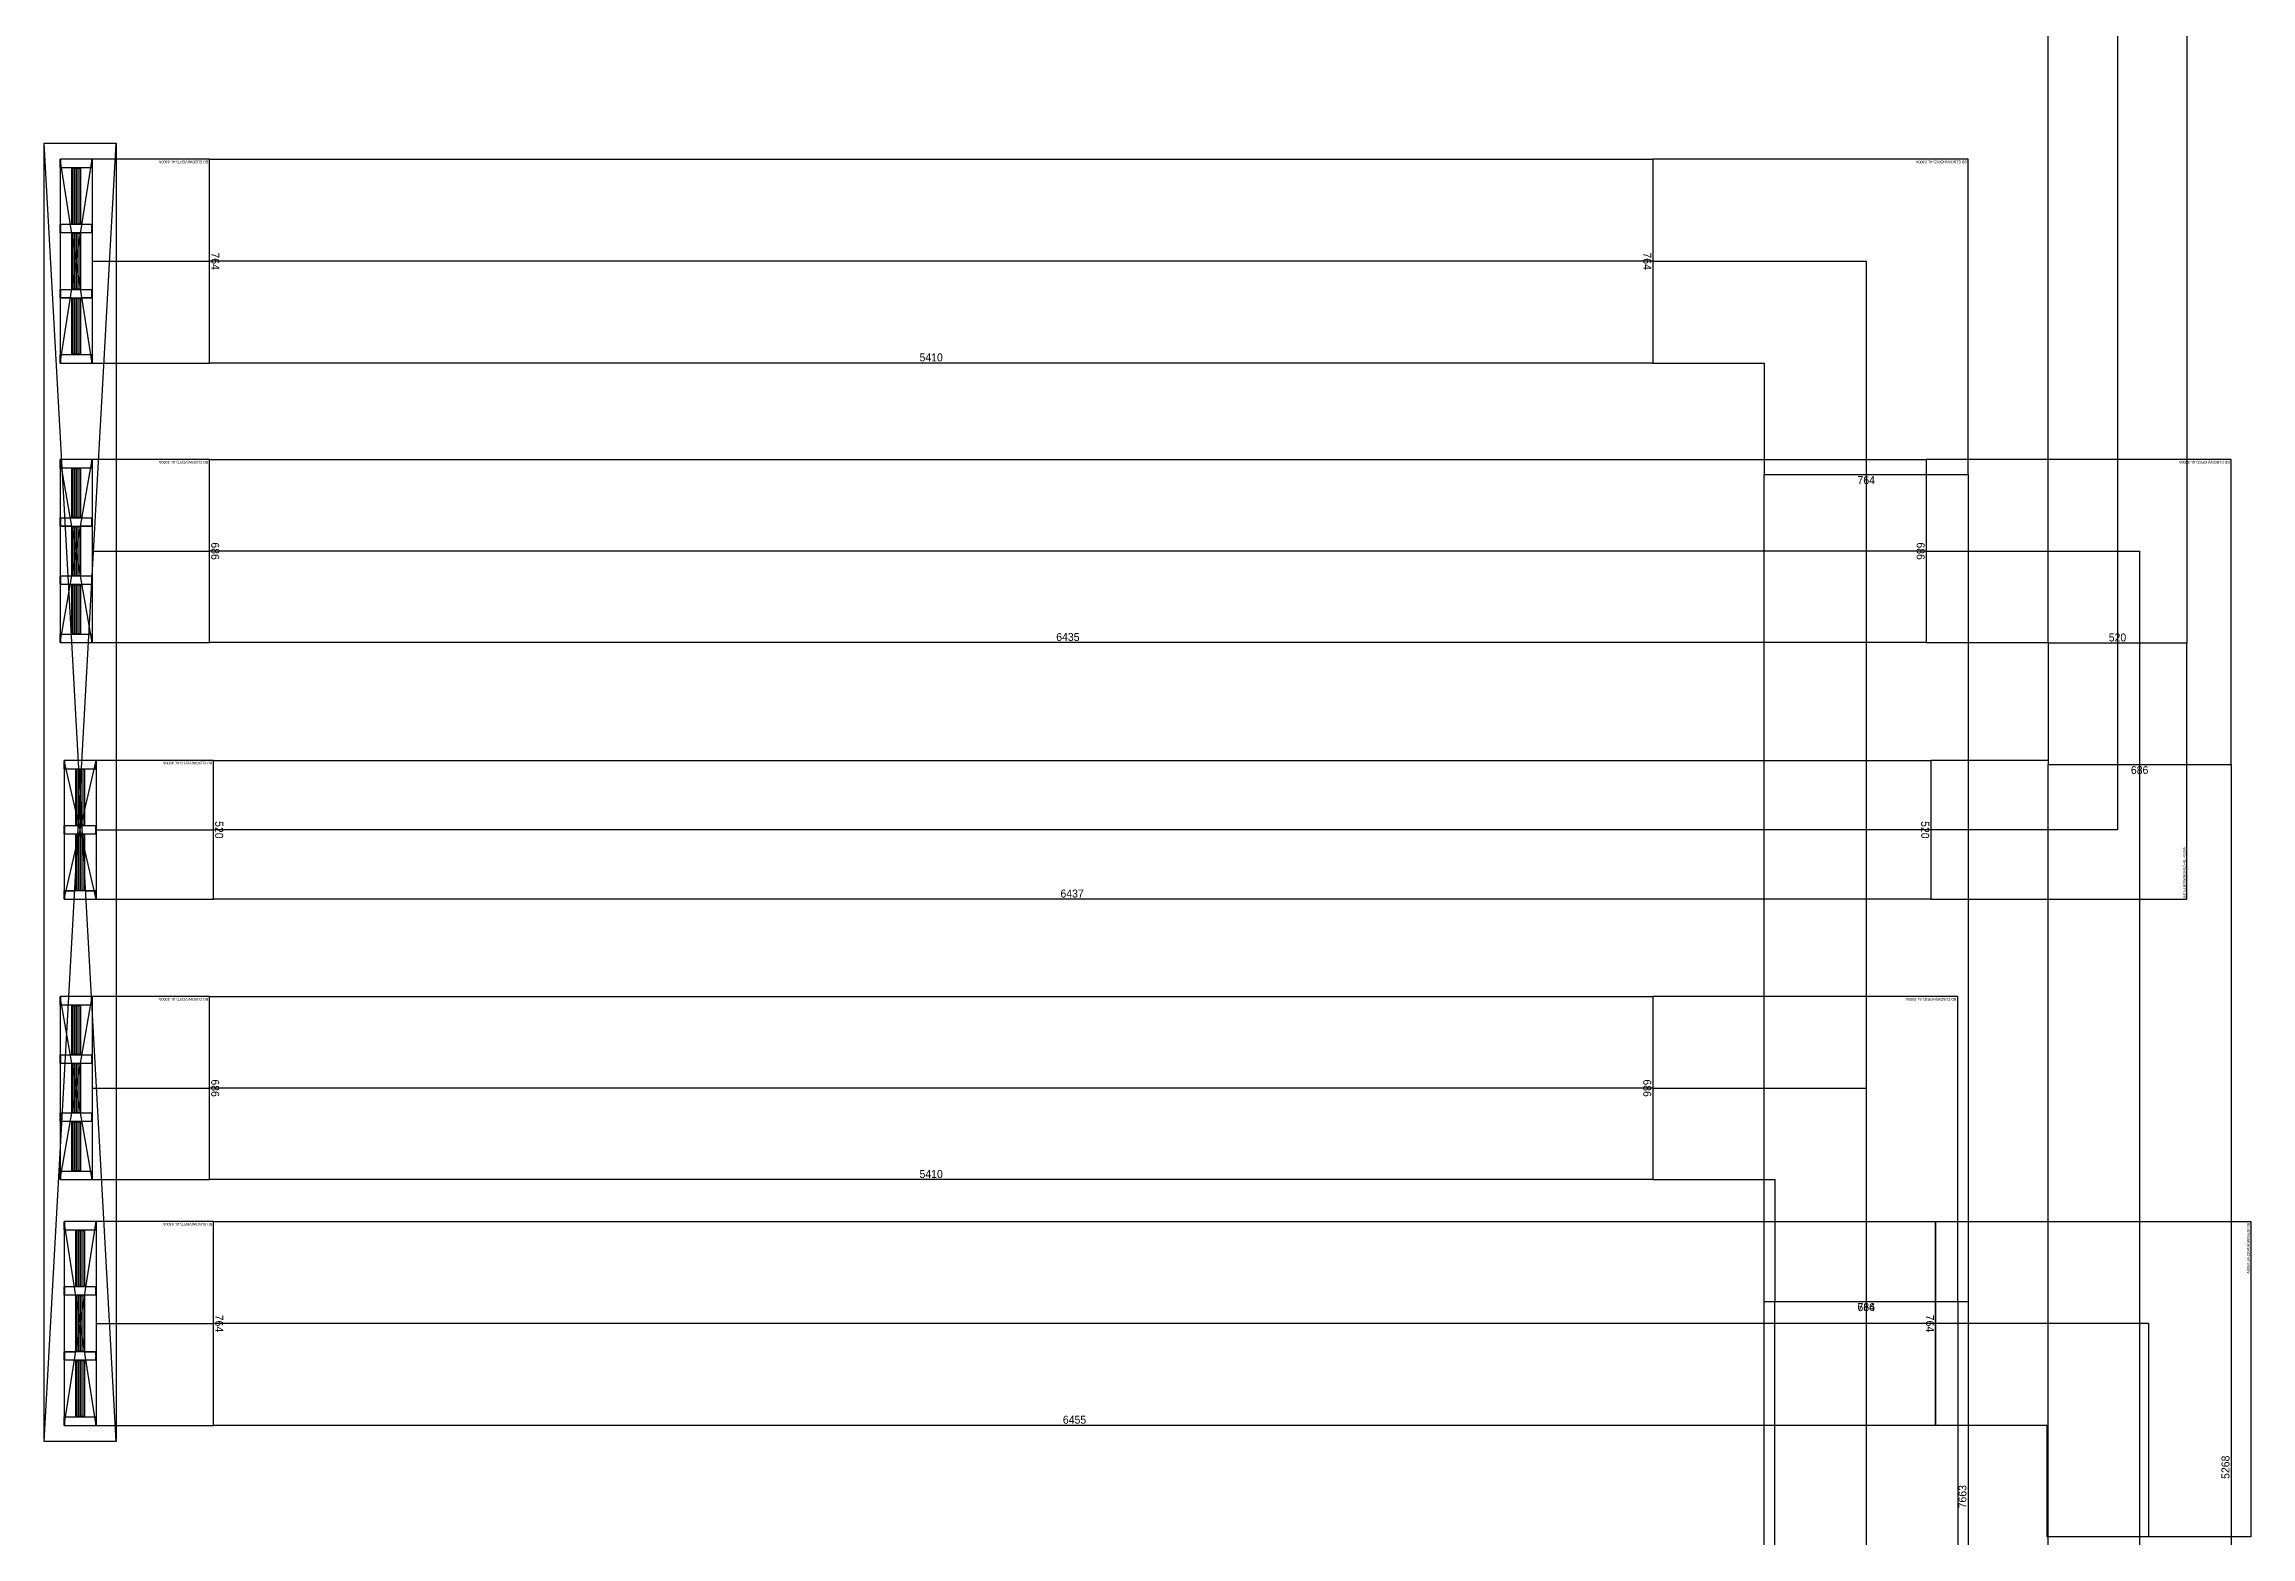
# Model space of a CAD drawing. Header units: millimetres. Extents: x 84228 to 374549, y -351975 to 847575.
# Drawn here: x 93104 to 101376, y -227032 to -221437 of the extents above; entities that cross this region are included whole.
import ezdxf
from ezdxf.enums import TextEntityAlignment as Align

# ---------------------------------------------------------------- set-up
doc = ezdxf.new("R2010")
doc.units = ezdxf.units.MM
doc.header["$LTSCALE"] = 150
doc.layers.get('Defpoints').update_dxf_attribs({"color": 150})
for name, color, linetype in [('-----00 SLAB OPEN-REV', 221, 'Continuous'), ('-----27 Bus Duct_LV_380-220V_IT BACK UP', 2, 'Continuous'), ('-----27 Bus Duct_LV_380-220V_LOAD BANK', 7, 'Continuous'), ('-----27 Bus Duct_LV_380-220V_UT', 41, 'Continuous'), ('-----27 Bus Duct_LV_380-220V_UT B', 71, 'Continuous')]:
    doc.layers.add(name, color=color, linetype=linetype)
doc.styles.add('ELEC', font='Dotum.ttf')
doc.styles.get("Standard").update_dxf_attribs({"font": 'Dotum.ttf'})
doc.dimstyles.new('전기통신참고용-치수', dxfattribs={"dimscale": 15, "dimtxt": 2, "dimasz": 0, "dimexe": 0, "dimexo": 0, "dimgap": 0.4, "dimtad": 4, "dimdec": 0, "dimzin": 0, "dimdsep": 46, "dimtxsty": 'Standard', "dimblk": 'NONE', "dimcen": 0, "dimse1": 1, "dimse2": 1, "dimsd1": 1, "dimsd2": 1, "dimclrd": 8, "dimclre": 8, "dimclrt": 8, "dimadec": 0, "dimazin": 0, "dimtfac": 1, "dimtdec": 0, "dimtix": 1, "dimtmove": 2, "dimatfit": 0, "dimldrblk": 'NONE', "dimfxl": 2, "dimtolj": 1, "dimtzin": 0, "dimarcsym": 0})

# ---------------------------------------------------------------- blocks, each defined once
blk = doc.blocks.new('*U74')
at = {"color": 0}
blk.add_lwpolyline([(-343, -343), (800, -343), (800, 343), (343, 343), (343, 800), (-343, 800)], close=True, dxfattribs=at)
at = {"color": 1}
blk.add_lwpolyline([(800, 0), (0, 0), (0, 800)], dxfattribs=at)
at = {"color": 0, "style": 'ELEC'}
blk.add_text('BD ELBOW(HORIZ)-AL 5000A', height=10, dxfattribs=at).set_placement((-338, -333), align=Align.MIDDLE_LEFT)
blk = doc.blocks.new('*D34')
at = {"layer": 'Defpoints', "color": 0, "transparency": 16777216}
for p in [(0, 4485), (764, 4485), (764, 4485)]:
    blk.add_point(p, dxfattribs=at)
at = {"color": 0, "transparency": 16777216, "insert": (382, 4464), "char_height": 30, "attachment_point": 5}
blk.add_mtext('\\A1;{\\C0;764}', dxfattribs=at)
blk = doc.blocks.new('_None')
blk = doc.blocks.new('*D35')
at = {"layer": 'Defpoints', "color": 0, "transparency": 16777216}
for p in [(764, 4485), (764, 4485), (764, -78)]:
    blk.add_point(p, dxfattribs=at)
at = {"color": 0, "transparency": 16777216, "insert": (743, 2203.5), "char_height": 30, "attachment_point": 5, "rotation": 90}
blk.add_mtext('\\A1;{\\C0;4563}', dxfattribs=at)
blk = doc.blocks.new('*D36')
at = {"layer": 'Defpoints', "color": 0, "transparency": 16777216}
for p in [(0, -78), (764, -78), (764, -78)]:
    blk.add_point(p, dxfattribs=at)
at = {"color": 0, "transparency": 16777216, "insert": (382, -57), "char_height": 30, "attachment_point": 5}
blk.add_mtext('\\A1;{\\C0;764}', dxfattribs=at)
blk = doc.blocks.new('*D340')
at = {"layer": 'Defpoints', "color": 0, "transparency": 16777216}
for p in [(0, 6250), (686, 6250), (686, 6250)]:
    blk.add_point(p, dxfattribs=at)
at = {"color": 0, "transparency": 16777216, "insert": (343, 6229), "char_height": 30, "attachment_point": 5}
blk.add_mtext('\\A1;{\\C0;686}', dxfattribs=at)
blk = doc.blocks.new('*D341')
at = {"layer": 'Defpoints', "color": 0, "transparency": 16777216}
for p in [(686, 6250), (686, 6250), (686, 840)]:
    blk.add_point(p, dxfattribs=at)
at = {"color": 0, "transparency": 16777216, "insert": (665, 3545), "char_height": 30, "attachment_point": 5, "rotation": 90}
blk.add_mtext('\\A1;{\\C0;5410}', dxfattribs=at)
blk = doc.blocks.new('*D342')
at = {"layer": 'Defpoints', "color": 0, "transparency": 16777216}
for p in [(0, 840), (686, 840), (686, 840)]:
    blk.add_point(p, dxfattribs=at)
at = {"color": 0, "transparency": 16777216, "insert": (343, 861), "char_height": 30, "attachment_point": 5}
blk.add_mtext('\\A1;{\\C0;686}', dxfattribs=at)
blk = doc.blocks.new('*U69')
at = {"color": 1}
for p, q in [((340, 343), (220, -343)), ((220, 343), (340, -343))]:
    blk.add_line(p, q, dxfattribs=at)
at = {"color": 0}
blk.add_lwpolyline([(-220, -343), (220, -343), (220, 343), (-220, 343)], close=True, dxfattribs=at)
blk.add_lwpolyline([(220, -343), (340, -343), (340, 343), (220, 343)], dxfattribs=at)
at = {"color": 1}
for points in [[(220, 123, -0.4142136), (222, 125), (262.8, 125, 0.4142136), (263.8, 126), (263.8, 310, 0.4142136), (262.8, 311), (222, 311, -0.4142136), (220, 313), (220, 343, -0.4142136), (221, 342), (221, 313, 0.4142136), (222, 312), (338, 312, 0.4142136), (339, 313), (339, 342, -0.4142136), (340, 343), (340, 313, -0.4142136), (338, 311), (297.2, 311, 0.4142136), (296.2, 310), (296.2, 126, 0.4142136), (297.2, 125), (338, 125, -0.4142136), (340, 123), (340, 111, -0.4142136), (339, 112), (339, 123, 0.4142136), (338, 124), (222, 124, 0.4142136), (221, 123), (221, 112, -0.4142136), (220, 111), (220, 111), (220, 111), (220, 111)], [(264.8, 126), (264.8, 310, -0.4142136), (265.8, 311), (294.2, 311, -0.4142136), (295.2, 310), (295.2, 126, -0.4142136), (294.2, 125), (265.8, 125, -0.4142136)], [(265.8, 127), (265.8, 309, -0.4142136), (266.8, 310), (271.15, 310, -0.4142136), (272.15, 309), (272.15, 127, -0.4142136), (271.15, 126), (266.8, 126, -0.4142136)], [(273.15, 127), (273.15, 309, -0.4142136), (274.15, 310), (278.5, 310, -0.4142136), (279.5, 309), (279.5, 127, -0.4142136), (278.5, 126), (274.15, 126, -0.4142136)], [(280.5, 127), (280.5, 309, -0.4142136), (281.5, 310), (285.85, 310, -0.4142136), (286.85, 309), (286.85, 127, -0.4142136), (285.85, 126), (281.5, 126, -0.4142136)], [(287.85, 127), (287.85, 309, -0.4142136), (288.85, 310), (293.2, 310, -0.4142136), (294.2, 309), (294.2, 127, -0.4142136), (293.2, 126), (288.85, 126, -0.4142136)], [(220, -95, -0.4142136), (222, -93), (262.8, -93, 0.4142136), (263.8, -92), (263.8, 92, 0.4142136), (262.8, 93), (222, 93, -0.4142136), (220, 95), (220, 109, -0.4142136), (221, 108), (221, 95, 0.4142136), (222, 94), (338, 94, 0.4142136), (339, 95), (339, 108, -0.4142136), (340, 109), (340, 95, -0.4142136), (338, 93), (297.2, 93, 0.4142136), (296.2, 92), (296.2, -92, 0.4142136), (297.2, -93), (338, -93, -0.4142136), (340, -95), (340, -108, -0.4142136), (339, -107), (339, -95, 0.4142136), (338, -94), (222, -94, 0.4142136), (221, -95), (221, -107, -0.4142136), (220, -108), (220, -108), (220, -108), (220, -108)], [(264.8, -92), (264.8, 92, -0.4142136), (265.8, 93), (294.2, 93, -0.4142136), (295.2, 92), (295.2, -92, -0.4142136), (294.2, -93), (265.8, -93, -0.4142136)], [(265.8, -91), (265.8, 91, -0.4142136), (266.8, 92), (271.15, 92, -0.4142136), (272.15, 91), (272.15, -91, -0.4142136), (271.15, -92), (266.8, -92, -0.4142136)], [(273.15, -91), (273.15, 91, -0.4142136), (274.15, 92), (278.5, 92, -0.4142136), (279.5, 91), (279.5, -91, -0.4142136), (278.5, -92), (274.15, -92, -0.4142136)], [(280.5, -91), (280.5, 91, -0.4142136), (281.5, 92), (285.85, 92, -0.4142136), (286.85, 91), (286.85, -91, -0.4142136), (285.85, -92), (281.5, -92, -0.4142136)], [(287.85, -91), (287.85, 91, -0.4142136), (288.85, 92), (293.2, 92, -0.4142136), (294.2, 91), (294.2, -91, -0.4142136), (293.2, -92), (288.85, -92, -0.4142136)], [(220, -313, -0.4142136), (222, -311), (262.8, -311, 0.4142136), (263.8, -310), (263.8, -126, 0.4142136), (262.8, -125), (222, -125, -0.4142136), (220, -123), (220, -110, -0.4142136), (221, -111), (221, -123, 0.4142136), (222, -124), (338, -124, 0.4142136), (339, -123), (339, -111, -0.4142136), (340, -110), (340, -123, -0.4142136), (338, -125), (297.2, -125, 0.4142136), (296.2, -126), (296.2, -310, 0.4142136), (297.2, -311), (338, -311, -0.4142136), (340, -313), (340, -343, -0.4142136), (339, -342), (339, -313, 0.4142136), (338, -312), (222, -312, 0.4142136), (221, -313), (221, -342, -0.4142136), (220, -343), (220, -343), (220, -343), (220, -343)], [(264.8, -310), (264.8, -126, -0.4142136), (265.8, -125), (294.2, -125, -0.4142136), (295.2, -126), (295.2, -310, -0.4142136), (294.2, -311), (265.8, -311, -0.4142136)], [(265.8, -309), (265.8, -127, -0.4142136), (266.8, -126), (271.15, -126, -0.4142136), (272.15, -127), (272.15, -309, -0.4142136), (271.15, -310), (266.8, -310, -0.4142136)], [(273.15, -309), (273.15, -127, -0.4142136), (274.15, -126), (278.5, -126, -0.4142136), (279.5, -127), (279.5, -309, -0.4142136), (278.5, -310), (274.15, -310, -0.4142136)], [(280.5, -309), (280.5, -127, -0.4142136), (281.5, -126), (285.85, -126, -0.4142136), (286.85, -127), (286.85, -309, -0.4142136), (285.85, -310), (281.5, -310, -0.4142136)], [(287.85, -309), (287.85, -127, -0.4142136), (288.85, -126), (293.2, -126, -0.4142136), (294.2, -127), (294.2, -309, -0.4142136), (293.2, -310), (288.85, -310, -0.4142136)]]:
    blk.add_lwpolyline(points, format="xyb", close=True, dxfattribs=at)
blk.add_lwpolyline([(220, 0), (-220, 0)], dxfattribs=at)
at = {"color": 0, "style": 'ELEC'}
blk.add_text('BD ELBOW(VERT)-AL 5000A', height=10, dxfattribs=at).set_placement((-215, -333), align=Align.MIDDLE_LEFT)
blk = doc.blocks.new('*U22')
at = {"color": 1}
for p, q in [((340, 260), (220, -260)), ((220, 260), (340, -260))]:
    blk.add_line(p, q, dxfattribs=at)
at = {"color": 0}
blk.add_lwpolyline([(-220, -260), (220, -260), (220, 260), (-220, 260)], close=True, dxfattribs=at)
blk.add_lwpolyline([(220, -260), (340, -260), (340, 260), (220, 260)], dxfattribs=at)
at = {"color": 1}
for points in [[(220, 14, -0.4142136), (222, 16), (262.8, 16, 0.4142136), (263.8, 17), (263.8, 227, 0.4142136), (262.8, 228), (222, 228, -0.4142136), (220, 230), (220, 260, -0.4142136), (221, 259), (221, 230, 0.4142136), (222, 229), (338, 229, 0.4142136), (339, 230), (339, 259, -0.4142136), (340, 260), (340, 230, -0.4142136), (338, 228), (297.2, 228, 0.4142136), (296.2, 227), (296.2, 17, 0.4142136), (297.2, 16), (338, 16, -0.4142136), (340, 14), (340, 2, -0.4142136), (339, 3), (339, 14, 0.4142136), (338, 15), (222, 15, 0.4142136), (221, 14), (221, 3, -0.4142136), (220, 2), (220, 2), (220, 2), (220, 2)], [(264.8, 17), (264.8, 227, -0.4142136), (265.8, 228), (294.2, 228, -0.4142136), (295.2, 227), (295.2, 17, -0.4142136), (294.2, 16), (265.8, 16, -0.4142136)], [(265.8, 18), (265.8, 226, -0.4142136), (266.8, 227), (271.15, 227, -0.4142136), (272.15, 226), (272.15, 18, -0.4142136), (271.15, 17), (266.8, 17, -0.4142136)], [(273.15, 18), (273.15, 226, -0.4142136), (274.15, 227), (278.5, 227, -0.4142136), (279.5, 226), (279.5, 18, -0.4142136), (278.5, 17), (274.15, 17, -0.4142136)], [(280.5, 18), (280.5, 226, -0.4142136), (281.5, 227), (285.85, 227, -0.4142136), (286.85, 226), (286.85, 18, -0.4142136), (285.85, 17), (281.5, 17, -0.4142136)], [(287.85, 18), (287.85, 226, -0.4142136), (288.85, 227), (293.2, 227, -0.4142136), (294.2, 226), (294.2, 18, -0.4142136), (293.2, 17), (288.85, 17, -0.4142136)], [(220, -230, -0.4142136), (222, -228), (262.8, -228, 0.4142136), (263.8, -227), (263.8, -17, 0.4142136), (262.8, -16), (222, -16, -0.4142136), (220, -14), (220, 0, -0.4142136), (221, -1), (221, -14, 0.4142136), (222, -15), (338, -15, 0.4142136), (339, -14), (339, -1, -0.4142136), (340, 0), (340, -14, -0.4142136), (338, -16), (297.2, -16, 0.4142136), (296.2, -17), (296.2, -227, 0.4142136), (297.2, -228), (338, -228, -0.4142136), (340, -230), (340, -260, -0.4142136), (339, -259), (339, -230, 0.4142136), (338, -229), (222, -229, 0.4142136), (221, -230), (221, -259, -0.4142136), (220, -260), (220, -260), (220, -260), (220, -260)], [(264.8, -227), (264.8, -17, -0.4142136), (265.8, -16), (294.2, -16, -0.4142136), (295.2, -17), (295.2, -227, -0.4142136), (294.2, -228), (265.8, -228, -0.4142136)], [(265.8, -226), (265.8, -18, -0.4142136), (266.8, -17), (271.15, -17, -0.4142136), (272.15, -18), (272.15, -226, -0.4142136), (271.15, -227), (266.8, -227, -0.4142136)], [(273.15, -226), (273.15, -18, -0.4142136), (274.15, -17), (278.5, -17, -0.4142136), (279.5, -18), (279.5, -226, -0.4142136), (278.5, -227), (274.15, -227, -0.4142136)], [(280.5, -226), (280.5, -18, -0.4142136), (281.5, -17), (285.85, -17, -0.4142136), (286.85, -18), (286.85, -226, -0.4142136), (285.85, -227), (281.5, -227, -0.4142136)], [(287.85, -226), (287.85, -18, -0.4142136), (288.85, -17), (293.2, -17, -0.4142136), (294.2, -18), (294.2, -226, -0.4142136), (293.2, -227), (288.85, -227, -0.4142136)]]:
    blk.add_lwpolyline(points, format="xyb", close=True, dxfattribs=at)
blk.add_lwpolyline([(220, 0), (-220, 0)], dxfattribs=at)
at = {"color": 0, "style": 'ELEC'}
blk.add_text('BD ELBOW(VERT)-AL 4000A', height=10, dxfattribs=at).set_placement((-215, -250), align=Align.MIDDLE_LEFT)
blk = doc.blocks.new('*D38')
at = {"layer": 'Defpoints', "color": 0, "transparency": 16777216}
for p in [(0, 9876.8), (520, 9876.8), (520, 9876.8)]:
    blk.add_point(p, dxfattribs=at)
at = {"color": 0, "transparency": 16777216, "insert": (260, 9855.8), "char_height": 30, "attachment_point": 5}
blk.add_mtext('\\A1;{\\C0;520}', dxfattribs=at)
blk = doc.blocks.new('*D39')
at = {"layer": 'Defpoints', "color": 0, "transparency": 16777216}
for p in [(520, 9876.8), (520, 9876.8), (520, 3439.8)]:
    blk.add_point(p, dxfattribs=at)
at = {"color": 0, "transparency": 16777216, "insert": (499, 6658.3), "char_height": 30, "attachment_point": 5, "rotation": 90}
blk.add_mtext('\\A1;{\\C0;6437}', dxfattribs=at)
blk = doc.blocks.new('*D40')
at = {"layer": 'Defpoints', "color": 0, "transparency": 16777216}
for p in [(0, 3439.8), (520, 3439.8), (520, 3439.8)]:
    blk.add_point(p, dxfattribs=at)
at = {"color": 0, "transparency": 16777216, "insert": (260, 3460.9), "char_height": 30, "attachment_point": 5}
blk.add_mtext('\\A1;{\\C0;520}', dxfattribs=at)
blk = doc.blocks.new('*U24')
at = {"color": 0}
blk.add_lwpolyline([(-260, -260), (700, -260), (700, 260), (260, 260), (260, 700), (-260, 700)], close=True, dxfattribs=at)
at = {"color": 1}
blk.add_lwpolyline([(700, 0), (0, 0), (0, 700)], dxfattribs=at)
at = {"color": 0, "style": 'ELEC'}
blk.add_text('BD ELBOW(HORIZ)-AL 4000A', height=10, dxfattribs=at).set_placement((-255, -250), align=Align.MIDDLE_LEFT)
blk = doc.blocks.new('*D283')
at = {"layer": 'Defpoints', "color": 0, "transparency": 16777216}
for p in [(0, 18200.5), (520, 18200.5), (520, 18200.5)]:
    blk.add_point(p, dxfattribs=at)
at = {"color": 0, "transparency": 16777216, "insert": (260, 18179.5), "char_height": 30, "attachment_point": 5}
blk.add_mtext('\\A1;{\\C0;520}', dxfattribs=at)
blk = doc.blocks.new('*D284')
at = {"layer": 'Defpoints', "color": 0, "transparency": 16777216}
for p in [(520, 18200.5), (520, 18200.5), (520, 9463.7)]:
    blk.add_point(p, dxfattribs=at)
at = {"color": 0, "transparency": 16777216, "insert": (499, 13832.1), "char_height": 30, "attachment_point": 5, "rotation": 90}
blk.add_mtext('\\A1;{\\C0;8737}', dxfattribs=at)
blk = doc.blocks.new('*D285')
at = {"layer": 'Defpoints', "color": 0, "transparency": 16777216}
for p in [(0, 9463.7), (520, 9463.7), (520, 9463.7)]:
    blk.add_point(p, dxfattribs=at)
at = {"color": 0, "transparency": 16777216, "insert": (260, 9484.7), "char_height": 30, "attachment_point": 5}
blk.add_mtext('\\A1;{\\C0;520}', dxfattribs=at)
blk = doc.blocks.new('*U7')
at = {"color": 1}
for p, q in [((340, 382), (220, -382)), ((220, 382), (340, -382))]:
    blk.add_line(p, q, dxfattribs=at)
at = {"color": 0}
blk.add_lwpolyline([(-220, -382), (220, -382), (220, 382), (-220, 382)], close=True, dxfattribs=at)
blk.add_lwpolyline([(220, -382), (340, -382), (340, 382), (220, 382)], dxfattribs=at)
at = {"color": 1}
for points in [[(220, 136, -0.4142136), (222, 138), (262.8, 138, 0.4142136), (263.8, 139), (263.8, 349, 0.4142136), (262.8, 350), (222, 350, -0.4142136), (220, 352), (220, 382, -0.4142136), (221, 381), (221, 352, 0.4142136), (222, 351), (338, 351, 0.4142136), (339, 352), (339, 381, -0.4142136), (340, 382), (340, 352, -0.4142136), (338, 350), (297.2, 350, 0.4142136), (296.2, 349), (296.2, 139, 0.4142136), (297.2, 138), (338, 138, -0.4142136), (340, 136), (340, 124, -0.4142136), (339, 125), (339, 136, 0.4142136), (338, 137), (222, 137, 0.4142136), (221, 136), (221, 125, -0.4142136), (220, 124), (220, 124), (220, 124), (220, 124)], [(264.8, 139), (264.8, 349, -0.4142136), (265.8, 350), (294.2, 350, -0.4142136), (295.2, 349), (295.2, 139, -0.4142136), (294.2, 138), (265.8, 138, -0.4142136)], [(265.8, 140), (265.8, 348, -0.4142136), (266.8, 349), (271.15, 349, -0.4142136), (272.15, 348), (272.15, 140, -0.4142136), (271.15, 139), (266.8, 139, -0.4142136)], [(273.15, 140), (273.15, 348, -0.4142136), (274.15, 349), (278.5, 349, -0.4142136), (279.5, 348), (279.5, 140, -0.4142136), (278.5, 139), (274.15, 139, -0.4142136)], [(280.5, 140), (280.5, 348, -0.4142136), (281.5, 349), (285.85, 349, -0.4142136), (286.85, 348), (286.85, 140, -0.4142136), (285.85, 139), (281.5, 139, -0.4142136)], [(287.85, 140), (287.85, 348, -0.4142136), (288.85, 349), (293.2, 349, -0.4142136), (294.2, 348), (294.2, 140, -0.4142136), (293.2, 139), (288.85, 139, -0.4142136)], [(220, -108, -0.4142136), (222, -106), (262.8, -106, 0.4142136), (263.8, -105), (263.8, 105, 0.4142136), (262.8, 106), (222, 106, -0.4142136), (220, 108), (220, 122, -0.4142136), (221, 121), (221, 108, 0.4142136), (222, 107), (338, 107, 0.4142136), (339, 108), (339, 121, -0.4142136), (340, 122), (340, 108, -0.4142136), (338, 106), (297.2, 106, 0.4142136), (296.2, 105), (296.2, -105, 0.4142136), (297.2, -106), (338, -106, -0.4142136), (340, -108), (340, -121, -0.4142136), (339, -120), (339, -108, 0.4142136), (338, -107), (222, -107, 0.4142136), (221, -108), (221, -120, -0.4142136), (220, -121), (220, -121), (220, -121), (220, -121)], [(264.8, -105), (264.8, 105, -0.4142136), (265.8, 106), (294.2, 106, -0.4142136), (295.2, 105), (295.2, -105, -0.4142136), (294.2, -106), (265.8, -106, -0.4142136)], [(265.8, -104), (265.8, 104, -0.4142136), (266.8, 105), (271.15, 105, -0.4142136), (272.15, 104), (272.15, -104, -0.4142136), (271.15, -105), (266.8, -105, -0.4142136)], [(273.15, -104), (273.15, 104, -0.4142136), (274.15, 105), (278.5, 105, -0.4142136), (279.5, 104), (279.5, -104, -0.4142136), (278.5, -105), (274.15, -105, -0.4142136)], [(280.5, -104), (280.5, 104, -0.4142136), (281.5, 105), (285.85, 105, -0.4142136), (286.85, 104), (286.85, -104, -0.4142136), (285.85, -105), (281.5, -105, -0.4142136)], [(287.85, -104), (287.85, 104, -0.4142136), (288.85, 105), (293.2, 105, -0.4142136), (294.2, 104), (294.2, -104, -0.4142136), (293.2, -105), (288.85, -105, -0.4142136)], [(220, -352, -0.4142136), (222, -350), (262.8, -350, 0.4142136), (263.8, -349), (263.8, -139, 0.4142136), (262.8, -138), (222, -138, -0.4142136), (220, -136), (220, -123, -0.4142136), (221, -124), (221, -136, 0.4142136), (222, -137), (338, -137, 0.4142136), (339, -136), (339, -124, -0.4142136), (340, -123), (340, -136, -0.4142136), (338, -138), (297.2, -138, 0.4142136), (296.2, -139), (296.2, -349, 0.4142136), (297.2, -350), (338, -350, -0.4142136), (340, -352), (340, -382, -0.4142136), (339, -381), (339, -352, 0.4142136), (338, -351), (222, -351, 0.4142136), (221, -352), (221, -381, -0.4142136), (220, -382), (220, -382), (220, -382), (220, -382)], [(264.8, -349), (264.8, -139, -0.4142136), (265.8, -138), (294.2, -138, -0.4142136), (295.2, -139), (295.2, -349, -0.4142136), (294.2, -350), (265.8, -350, -0.4142136)], [(265.8, -348), (265.8, -140, -0.4142136), (266.8, -139), (271.15, -139, -0.4142136), (272.15, -140), (272.15, -348, -0.4142136), (271.15, -349), (266.8, -349, -0.4142136)], [(273.15, -348), (273.15, -140, -0.4142136), (274.15, -139), (278.5, -139, -0.4142136), (279.5, -140), (279.5, -348, -0.4142136), (278.5, -349), (274.15, -349, -0.4142136)], [(280.5, -348), (280.5, -140, -0.4142136), (281.5, -139), (285.85, -139, -0.4142136), (286.85, -140), (286.85, -348, -0.4142136), (285.85, -349), (281.5, -349, -0.4142136)], [(287.85, -348), (287.85, -140, -0.4142136), (288.85, -139), (293.2, -139, -0.4142136), (294.2, -140), (294.2, -348, -0.4142136), (293.2, -349), (288.85, -349, -0.4142136)]]:
    blk.add_lwpolyline(points, format="xyb", close=True, dxfattribs=at)
blk.add_lwpolyline([(220, 0), (-220, 0)], dxfattribs=at)
at = {"color": 0, "style": 'ELEC'}
blk.add_text('BD ELBOW(VERT)-AL 6300A', height=10, dxfattribs=at).set_placement((-215, -372), align=Align.MIDDLE_LEFT)
blk = doc.blocks.new('*D434')
at = {"layer": 'Defpoints', "color": 0, "transparency": 16777216}
for p in [(0, 9994.8), (764, 9994.8), (764, 9994.8)]:
    blk.add_point(p, dxfattribs=at)
at = {"color": 0, "transparency": 16777216, "insert": (382, 9973.8), "char_height": 30, "attachment_point": 5}
blk.add_mtext('\\A1;{\\C0;764}', dxfattribs=at)
blk = doc.blocks.new('*D435')
at = {"layer": 'Defpoints', "color": 0, "transparency": 16777216}
for p in [(764, 9994.8), (764, 9994.8), (764, 3539.8)]:
    blk.add_point(p, dxfattribs=at)
at = {"color": 0, "transparency": 16777216, "insert": (743, 6767.3), "char_height": 30, "attachment_point": 5, "rotation": 90}
blk.add_mtext('\\A1;{\\C0;6455}', dxfattribs=at)
blk = doc.blocks.new('*D436')
at = {"layer": 'Defpoints', "color": 0, "transparency": 16777216}
for p in [(0, 3539.8), (764, 3539.8), (764, 3539.8)]:
    blk.add_point(p, dxfattribs=at)
at = {"color": 0, "transparency": 16777216, "insert": (382, 3560.9), "char_height": 30, "attachment_point": 5}
blk.add_mtext('\\A1;{\\C0;764}', dxfattribs=at)
blk = doc.blocks.new('*D71')
at = {"layer": 'Defpoints', "color": 0, "transparency": 16777216}
for p in [(0, 7275), (686, 7275), (686, 7275)]:
    blk.add_point(p, dxfattribs=at)
at = {"color": 0, "transparency": 16777216, "insert": (343, 7254), "char_height": 30, "attachment_point": 5}
blk.add_mtext('\\A1;{\\C0;686}', dxfattribs=at)
blk = doc.blocks.new('*D72')
at = {"layer": 'Defpoints', "color": 0, "transparency": 16777216}
for p in [(686, 7275), (686, 7275), (686, 840)]:
    blk.add_point(p, dxfattribs=at)
at = {"color": 0, "transparency": 16777216, "insert": (665, 4057.5), "char_height": 30, "attachment_point": 5, "rotation": 90}
blk.add_mtext('\\A1;{\\C0;6435}', dxfattribs=at)
blk = doc.blocks.new('*D73')
at = {"layer": 'Defpoints', "color": 0, "transparency": 16777216}
for p in [(0, 840), (686, 840), (686, 840)]:
    blk.add_point(p, dxfattribs=at)
at = {"color": 0, "transparency": 16777216, "insert": (343, 861), "char_height": 30, "attachment_point": 5}
blk.add_mtext('\\A1;{\\C0;686}', dxfattribs=at)
blk = doc.blocks.new('*D76')
at = {"layer": 'Defpoints', "color": 0, "transparency": 16777216}
for p in [(0, 4485), (686, 4485), (686, 4485)]:
    blk.add_point(p, dxfattribs=at)
at = {"color": 0, "transparency": 16777216, "insert": (343, 4464), "char_height": 30, "attachment_point": 5}
blk.add_mtext('\\A1;{\\C0;686}', dxfattribs=at)
blk = doc.blocks.new('*D77')
at = {"layer": 'Defpoints', "color": 0, "transparency": 16777216}
for p in [(686, 4485), (686, 4485), (686, -783.2)]:
    blk.add_point(p, dxfattribs=at)
at = {"color": 0, "transparency": 16777216, "insert": (665, 1850.9), "char_height": 30, "attachment_point": 5, "rotation": 90}
blk.add_mtext('\\A1;{\\C0;5268}', dxfattribs=at)
blk = doc.blocks.new('*D78')
at = {"layer": 'Defpoints', "color": 0, "transparency": 16777216}
for p in [(0, -783.2), (686, -783.2), (686, -783.2)]:
    blk.add_point(p, dxfattribs=at)
at = {"color": 0, "transparency": 16777216, "insert": (343, -762.2), "char_height": 30, "attachment_point": 5}
blk.add_mtext('\\A1;{\\C0;686}', dxfattribs=at)
blk = doc.blocks.new('*D17')
at = {"layer": 'Defpoints', "color": 0, "transparency": 16777216}
for p in [(0, 6250), (764, 6250), (764, 6250)]:
    blk.add_point(p, dxfattribs=at)
at = {"color": 0, "transparency": 16777216, "insert": (382, 6229), "char_height": 30, "attachment_point": 5}
blk.add_mtext('\\A1;{\\C0;764}', dxfattribs=at)
blk = doc.blocks.new('*D18')
at = {"layer": 'Defpoints', "color": 0, "transparency": 16777216}
for p in [(764, 6250), (764, 6250), (764, 840)]:
    blk.add_point(p, dxfattribs=at)
at = {"color": 0, "transparency": 16777216, "insert": (743, 3545), "char_height": 30, "attachment_point": 5, "rotation": 90}
blk.add_mtext('\\A1;{\\C0;5410}', dxfattribs=at)
blk = doc.blocks.new('*D19')
at = {"layer": 'Defpoints', "color": 0, "transparency": 16777216}
for p in [(0, 840), (764, 840), (764, 840)]:
    blk.add_point(p, dxfattribs=at)
at = {"color": 0, "transparency": 16777216, "insert": (382, 861), "char_height": 30, "attachment_point": 5}
blk.add_mtext('\\A1;{\\C0;764}', dxfattribs=at)
blk = doc.blocks.new('*U15')
at = {"color": 0}
blk.add_lwpolyline([(-382, -382), (800, -382), (800, 382), (382, 382), (382, 800), (-382, 800)], close=True, dxfattribs=at)
at = {"color": 1}
blk.add_lwpolyline([(800, 0), (0, 0), (0, 800)], dxfattribs=at)
at = {"color": 0, "style": 'ELEC'}
blk.add_text('BD ELBOW(HORIZ)-AL 6300A', height=10, dxfattribs=at).set_placement((-377, -372), align=Align.MIDDLE_LEFT)
blk = doc.blocks.new('*D101')
at = {"layer": 'Defpoints', "color": 0, "transparency": 16777216}
for p in [(0, 4485), (764, 4485), (764, 4485)]:
    blk.add_point(p, dxfattribs=at)
at = {"color": 0, "transparency": 16777216, "insert": (382, 4464), "char_height": 30, "attachment_point": 5}
blk.add_mtext('\\A1;{\\C0;764}', dxfattribs=at)
blk = doc.blocks.new('*D102')
at = {"layer": 'Defpoints', "color": 0, "transparency": 16777216}
for p in [(764, 4485), (764, 4485), (764, -3178)]:
    blk.add_point(p, dxfattribs=at)
at = {"color": 0, "transparency": 16777216, "insert": (743, 653.5), "char_height": 30, "attachment_point": 5, "rotation": 90}
blk.add_mtext('\\A1;{\\C0;7663}', dxfattribs=at)
blk = doc.blocks.new('*D103')
at = {"layer": 'Defpoints', "color": 0, "transparency": 16777216}
for p in [(0, -3178), (764, -3178), (764, -3178)]:
    blk.add_point(p, dxfattribs=at)
at = {"color": 0, "transparency": 16777216, "insert": (382, -3157), "char_height": 30, "attachment_point": 5}
blk.add_mtext('\\A1;{\\C0;764}', dxfattribs=at)
blk = doc.blocks.new('*D336')
at = {"layer": 'Defpoints', "color": 0, "transparency": 16777216}
for p in [(0, 6250), (686, 6250), (686, 6250)]:
    blk.add_point(p, dxfattribs=at)
at = {"color": 0, "transparency": 16777216, "insert": (343, 6229), "char_height": 30, "attachment_point": 5}
blk.add_mtext('\\A1;{\\C0;686}', dxfattribs=at)
blk = doc.blocks.new('*D337')
at = {"layer": 'Defpoints', "color": 0, "transparency": 16777216}
for p in [(686, 6250), (686, 6250), (686, 1687)]:
    blk.add_point(p, dxfattribs=at)
at = {"color": 0, "transparency": 16777216, "insert": (665, 3968.5), "char_height": 30, "attachment_point": 5, "rotation": 90}
blk.add_mtext('\\A1;{\\C0;4563}', dxfattribs=at)
blk = doc.blocks.new('*D338')
at = {"layer": 'Defpoints', "color": 0, "transparency": 16777216}
for p in [(0, 1687), (686, 1687), (686, 1687)]:
    blk.add_point(p, dxfattribs=at)
at = {"color": 0, "transparency": 16777216, "insert": (343, 1708), "char_height": 30, "attachment_point": 5}
blk.add_mtext('\\A1;{\\C0;686}', dxfattribs=at)
blk = doc.blocks.new('*U33')
at = {"color": 1}
blk.add_line((382, 4485), (382, -78), dxfattribs=at)
at = {"color": 0}
blk.add_lwpolyline([(764, -78), (0, -78), (0, 4485), (764, 4485)], close=True, dxfattribs=at)
for base, p1, p2, override, picture, middle in [((764, 4485), (0, 4485), (764, 4485), {"dimtxsty": 'Standard', "dimclrd": 0, "dimclre": 0, "dimclrt": 0}, '*D34', (382, 4464)), ((764, -78), (0, -78), (764, -78), {"dimtad": 1, "dimtxsty": 'Standard', "dimclrd": 0, "dimclre": 0, "dimclrt": 0}, '*D36', (382, -57))]:
    dim = blk.add_linear_dim(base=base, p1=p1, p2=p2, text='{\\C0;<>}', dimstyle='전기통신참고용-치수', override=override, dxfattribs=at)
    dim.commit()
    dim.dimension.update_dxf_attribs({"geometry": picture, "text_midpoint": middle})
dim = blk.add_linear_dim(base=(764, 4485), p1=(764, -78), p2=(764, 4485), angle=90, text='{\\C0;<>}', dimstyle='전기통신참고용-치수', override={"dimtad": 1, "dimtxsty": 'Standard', "dimclrd": 0, "dimclre": 0, "dimclrt": 0}, dxfattribs=at)
dim.commit()
dim.dimension.update_dxf_attribs({"geometry": '*D35', "text_midpoint": (743, 2203.5)})
blk = doc.blocks.new('*U339')
at = {"color": 1}
blk.add_line((343, 6250), (343, 840), dxfattribs=at)
at = {"color": 0}
blk.add_lwpolyline([(686, 840), (0, 840), (0, 6250), (686, 6250)], close=True, dxfattribs=at)
for base, p1, p2, override, picture, middle in [((686, 6250), (0, 6250), (686, 6250), {"dimtxsty": 'Standard', "dimclrd": 0, "dimclre": 0, "dimclrt": 0}, '*D340', (343, 6229)), ((686, 840), (0, 840), (686, 840), {"dimtad": 1, "dimtxsty": 'Standard', "dimclrd": 0, "dimclre": 0, "dimclrt": 0}, '*D342', (343, 861))]:
    dim = blk.add_linear_dim(base=base, p1=p1, p2=p2, text='{\\C0;<>}', dimstyle='전기통신참고용-치수', override=override, dxfattribs=at)
    dim.commit()
    dim.dimension.update_dxf_attribs({"geometry": picture, "text_midpoint": middle})
dim = blk.add_linear_dim(base=(686, 6250), p1=(686, 840), p2=(686, 6250), angle=90, text='{\\C0;<>}', dimstyle='전기통신참고용-치수', override={"dimtad": 1, "dimtxsty": 'Standard', "dimclrd": 0, "dimclre": 0, "dimclrt": 0}, dxfattribs=at)
dim.commit()
dim.dimension.update_dxf_attribs({"geometry": '*D341', "text_midpoint": (665, 3545)})
blk = doc.blocks.new('*U37')
at = {"color": 1}
blk.add_line((260, 9876.8), (260, 3439.8), dxfattribs=at)
at = {"color": 0}
blk.add_lwpolyline([(520, 3439.8), (0, 3439.8), (0, 9876.8), (520, 9876.8)], close=True, dxfattribs=at)
for base, p1, p2, override, picture, middle in [((520, 9876.8), (0, 9876.8), (520, 9876.8), {"dimtxsty": 'Standard', "dimclrd": 0, "dimclre": 0, "dimclrt": 0}, '*D38', (260, 9855.8)), ((520, 3439.8), (0, 3439.8), (520, 3439.8), {"dimtad": 1, "dimtxsty": 'Standard', "dimclrd": 0, "dimclre": 0, "dimclrt": 0}, '*D40', (260, 3460.9))]:
    dim = blk.add_linear_dim(base=base, p1=p1, p2=p2, text='{\\C0;<>}', dimstyle='전기통신참고용-치수', override=override, dxfattribs=at)
    dim.commit()
    dim.dimension.update_dxf_attribs({"geometry": picture, "text_midpoint": middle})
dim = blk.add_linear_dim(base=(520, 9876.8), p1=(520, 3439.8), p2=(520, 9876.8), angle=90, text='{\\C0;<>}', dimstyle='전기통신참고용-치수', override={"dimtad": 1, "dimtxsty": 'Standard', "dimclrd": 0, "dimclre": 0, "dimclrt": 0}, dxfattribs=at)
dim.commit()
dim.dimension.update_dxf_attribs({"geometry": '*D39', "text_midpoint": (499, 6658.3)})
blk = doc.blocks.new('*U282')
at = {"color": 1}
blk.add_line((260, 18200.5), (260, 9463.7), dxfattribs=at)
at = {"color": 0}
blk.add_lwpolyline([(520, 9463.7), (0, 9463.7), (0, 18200.5), (520, 18200.5)], close=True, dxfattribs=at)
for base, p1, p2, override, picture, middle in [((520, 18200.5), (0, 18200.5), (520, 18200.5), {"dimtxsty": 'Standard', "dimclrd": 0, "dimclre": 0, "dimclrt": 0}, '*D283', (260, 18179.5)), ((520, 9463.7), (0, 9463.7), (520, 9463.7), {"dimtad": 1, "dimtxsty": 'Standard', "dimclrd": 0, "dimclre": 0, "dimclrt": 0}, '*D285', (260, 9484.7))]:
    dim = blk.add_linear_dim(base=base, p1=p1, p2=p2, text='{\\C0;<>}', dimstyle='전기통신참고용-치수', override=override, dxfattribs=at)
    dim.commit()
    dim.dimension.update_dxf_attribs({"geometry": picture, "text_midpoint": middle})
dim = blk.add_linear_dim(base=(520, 18200.5), p1=(520, 9463.7), p2=(520, 18200.5), angle=90, text='{\\C0;<>}', dimstyle='전기통신참고용-치수', override={"dimtad": 1, "dimtxsty": 'Standard', "dimclrd": 0, "dimclre": 0, "dimclrt": 0}, dxfattribs=at)
dim.commit()
dim.dimension.update_dxf_attribs({"geometry": '*D284', "text_midpoint": (499, 13832.1)})
blk = doc.blocks.new('*U433')
at = {"color": 1}
blk.add_line((382, 9994.8), (382, 3539.8), dxfattribs=at)
at = {"color": 0}
blk.add_lwpolyline([(764, 3539.8), (0, 3539.8), (0, 9994.8), (764, 9994.8)], close=True, dxfattribs=at)
for base, p1, p2, override, picture, middle in [((764, 9994.8), (0, 9994.8), (764, 9994.8), {"dimtxsty": 'Standard', "dimclrd": 0, "dimclre": 0, "dimclrt": 0}, '*D434', (382, 9973.8)), ((764, 3539.8), (0, 3539.8), (764, 3539.8), {"dimtad": 1, "dimtxsty": 'Standard', "dimclrd": 0, "dimclre": 0, "dimclrt": 0}, '*D436', (382, 3560.9))]:
    dim = blk.add_linear_dim(base=base, p1=p1, p2=p2, text='{\\C0;<>}', dimstyle='전기통신참고용-치수', override=override, dxfattribs=at)
    dim.commit()
    dim.dimension.update_dxf_attribs({"geometry": picture, "text_midpoint": middle})
dim = blk.add_linear_dim(base=(764, 9994.8), p1=(764, 3539.8), p2=(764, 9994.8), angle=90, text='{\\C0;<>}', dimstyle='전기통신참고용-치수', override={"dimtad": 1, "dimtxsty": 'Standard', "dimclrd": 0, "dimclre": 0, "dimclrt": 0}, dxfattribs=at)
dim.commit()
dim.dimension.update_dxf_attribs({"geometry": '*D435', "text_midpoint": (743, 6767.3)})
blk = doc.blocks.new('*U70')
at = {"color": 1}
blk.add_line((343, 7275), (343, 840), dxfattribs=at)
at = {"color": 0}
blk.add_lwpolyline([(686, 840), (0, 840), (0, 7275), (686, 7275)], close=True, dxfattribs=at)
for base, p1, p2, override, picture, middle in [((686, 7275), (0, 7275), (686, 7275), {"dimtxsty": 'Standard', "dimclrd": 0, "dimclre": 0, "dimclrt": 0}, '*D71', (343, 7254)), ((686, 840), (0, 840), (686, 840), {"dimtad": 1, "dimtxsty": 'Standard', "dimclrd": 0, "dimclre": 0, "dimclrt": 0}, '*D73', (343, 861))]:
    dim = blk.add_linear_dim(base=base, p1=p1, p2=p2, text='{\\C0;<>}', dimstyle='전기통신참고용-치수', override=override, dxfattribs=at)
    dim.commit()
    dim.dimension.update_dxf_attribs({"geometry": picture, "text_midpoint": middle})
dim = blk.add_linear_dim(base=(686, 7275), p1=(686, 840), p2=(686, 7275), angle=90, text='{\\C0;<>}', dimstyle='전기통신참고용-치수', override={"dimtad": 1, "dimtxsty": 'Standard', "dimclrd": 0, "dimclre": 0, "dimclrt": 0}, dxfattribs=at)
dim.commit()
dim.dimension.update_dxf_attribs({"geometry": '*D72', "text_midpoint": (665, 4057.5)})
blk = doc.blocks.new('*U75')
at = {"color": 1}
blk.add_line((343, 4485), (343, -783.2), dxfattribs=at)
at = {"color": 0}
blk.add_lwpolyline([(686, -783.2), (0, -783.2), (0, 4485), (686, 4485)], close=True, dxfattribs=at)
for base, p1, p2, override, picture, middle in [((686, 4485), (0, 4485), (686, 4485), {"dimtxsty": 'Standard', "dimclrd": 0, "dimclre": 0, "dimclrt": 0}, '*D76', (343, 4464)), ((686, -783.2), (0, -783.2), (686, -783.2), {"dimtad": 1, "dimtxsty": 'Standard', "dimclrd": 0, "dimclre": 0, "dimclrt": 0}, '*D78', (343, -762.2))]:
    dim = blk.add_linear_dim(base=base, p1=p1, p2=p2, text='{\\C0;<>}', dimstyle='전기통신참고용-치수', override=override, dxfattribs=at)
    dim.commit()
    dim.dimension.update_dxf_attribs({"geometry": picture, "text_midpoint": middle})
dim = blk.add_linear_dim(base=(686, 4485), p1=(686, -783.2), p2=(686, 4485), angle=90, text='{\\C0;<>}', dimstyle='전기통신참고용-치수', override={"dimtad": 1, "dimtxsty": 'Standard', "dimclrd": 0, "dimclre": 0, "dimclrt": 0}, dxfattribs=at)
dim.commit()
dim.dimension.update_dxf_attribs({"geometry": '*D77', "text_midpoint": (665, 1850.9)})
blk = doc.blocks.new('*U16')
at = {"color": 1}
blk.add_line((382, 6250), (382, 840), dxfattribs=at)
at = {"color": 0}
blk.add_lwpolyline([(764, 840), (0, 840), (0, 6250), (764, 6250)], close=True, dxfattribs=at)
for base, p1, p2, override, picture, middle in [((764, 6250), (0, 6250), (764, 6250), {"dimtxsty": 'Standard', "dimclrd": 0, "dimclre": 0, "dimclrt": 0}, '*D17', (382, 6229)), ((764, 840), (0, 840), (764, 840), {"dimtad": 1, "dimtxsty": 'Standard', "dimclrd": 0, "dimclre": 0, "dimclrt": 0}, '*D19', (382, 861))]:
    dim = blk.add_linear_dim(base=base, p1=p1, p2=p2, text='{\\C0;<>}', dimstyle='전기통신참고용-치수', override=override, dxfattribs=at)
    dim.commit()
    dim.dimension.update_dxf_attribs({"geometry": picture, "text_midpoint": middle})
dim = blk.add_linear_dim(base=(764, 6250), p1=(764, 840), p2=(764, 6250), angle=90, text='{\\C0;<>}', dimstyle='전기통신참고용-치수', override={"dimtad": 1, "dimtxsty": 'Standard', "dimclrd": 0, "dimclre": 0, "dimclrt": 0}, dxfattribs=at)
dim.commit()
dim.dimension.update_dxf_attribs({"geometry": '*D18', "text_midpoint": (743, 3545)})
blk = doc.blocks.new('*U100')
at = {"color": 1}
blk.add_line((382, 4485), (382, -3178), dxfattribs=at)
at = {"color": 0}
blk.add_lwpolyline([(764, -3178), (0, -3178), (0, 4485), (764, 4485)], close=True, dxfattribs=at)
for base, p1, p2, override, picture, middle in [((764, 4485), (0, 4485), (764, 4485), {"dimtxsty": 'Standard', "dimclrd": 0, "dimclre": 0, "dimclrt": 0}, '*D101', (382, 4464)), ((764, -3178), (0, -3178), (764, -3178), {"dimtad": 1, "dimtxsty": 'Standard', "dimclrd": 0, "dimclre": 0, "dimclrt": 0}, '*D103', (382, -3157))]:
    dim = blk.add_linear_dim(base=base, p1=p1, p2=p2, text='{\\C0;<>}', dimstyle='전기통신참고용-치수', override=override, dxfattribs=at)
    dim.commit()
    dim.dimension.update_dxf_attribs({"geometry": picture, "text_midpoint": middle})
dim = blk.add_linear_dim(base=(764, 4485), p1=(764, -3178), p2=(764, 4485), angle=90, text='{\\C0;<>}', dimstyle='전기통신참고용-치수', override={"dimtad": 1, "dimtxsty": 'Standard', "dimclrd": 0, "dimclre": 0, "dimclrt": 0}, dxfattribs=at)
dim.commit()
dim.dimension.update_dxf_attribs({"geometry": '*D102', "text_midpoint": (743, 653.5)})
blk = doc.blocks.new('*U335')
at = {"color": 1}
blk.add_line((343, 6250), (343, 1687), dxfattribs=at)
at = {"color": 0}
blk.add_lwpolyline([(686, 1687), (0, 1687), (0, 6250), (686, 6250)], close=True, dxfattribs=at)
for base, p1, p2, override, picture, middle in [((686, 6250), (0, 6250), (686, 6250), {"dimtxsty": 'Standard', "dimclrd": 0, "dimclre": 0, "dimclrt": 0}, '*D336', (343, 6229)), ((686, 1687), (0, 1687), (686, 1687), {"dimtad": 1, "dimtxsty": 'Standard', "dimclrd": 0, "dimclre": 0, "dimclrt": 0}, '*D338', (343, 1708))]:
    dim = blk.add_linear_dim(base=base, p1=p1, p2=p2, text='{\\C0;<>}', dimstyle='전기통신참고용-치수', override=override, dxfattribs=at)
    dim.commit()
    dim.dimension.update_dxf_attribs({"geometry": picture, "text_midpoint": middle})
dim = blk.add_linear_dim(base=(686, 6250), p1=(686, 1687), p2=(686, 6250), angle=90, text='{\\C0;<>}', dimstyle='전기통신참고용-치수', override={"dimtad": 1, "dimtxsty": 'Standard', "dimclrd": 0, "dimclre": 0, "dimclrt": 0}, dxfattribs=at)
dim.commit()
dim.dimension.update_dxf_attribs({"geometry": '*D337', "text_midpoint": (665, 3968.5)})

msp = doc.modelspace()

# ---------------------------------------------------------------- linework, layer by layer
at = {"layer": '-----00 SLAB OPEN-REV'}
for p, q in [((93373.6, -226674), (93103.6, -221808)), ((93103.6, -226674), (93373.6, -221808))]:
    msp.add_line(p, q, dxfattribs=at)
at = {"layer": '-----00 SLAB OPEN-REV', "elevation": 0}
msp.add_lwpolyline([(93103.6, -226674), (93103.6, -221808), (93373.6, -221808), (93373.6, -226674)], close=True, dxfattribs=at)

# ---------------------------------------------------------------- block references
at = {"layer": '-----27 Bus Duct_LV_380-220V_IT BACK UP'}
for name, p in [('*U282', (100615.6, -233145.5)), ('*U335', (99590.6, -232400))]:
    msp.add_blockref(name, p, dxfattribs=at)
for name, p, rotation in [('*U24', (100875.6, -224381.8), 89.99999999999999), ('*U22', (93518.6, -224381.8), 180), ('*U37', (90298.7, -224121.8), 270), ('*U69', (93503.6, -225350), 180), ('*U339', (92883.6, -225007), 270), ('*U74', (99933.6, -225350), 180)]:
    msp.add_blockref(name, p, dxfattribs=dict(at, rotation=rotation))
at = {"layer": '-----27 Bus Duct_LV_380-220V_LOAD BANK'}
for name, p, rotation in [('*U7', (93518.6, -226232), 180), ('*U433', (90198.7, -225850), 270)]:
    msp.add_blockref(name, p, dxfattribs=dict(at, rotation=rotation))
at = {"layer": '-----27 Bus Duct_LV_380-220V_LOAD BANK', "xscale": -1, "rotation": 90}
msp.add_blockref('*U15', (100993.6, -226232), dxfattribs=at)
at = {"layer": '-----27 Bus Duct_LV_380-220V_UT'}
for name, p, rotation in [('*U7', (93503.6, -222250), 180), ('*U16', (92883.6, -221868), 270), ('*U15', (99933.6, -222250), 180)]:
    msp.add_blockref(name, p, dxfattribs=dict(at, rotation=rotation))
for name, p in [('*U100', (99551.6, -227535)), ('*U33', (99551.6, -230635))]:
    msp.add_blockref(name, p, dxfattribs=at)
at = {"layer": '-----27 Bus Duct_LV_380-220V_UT B'}
for name, p, rotation in [('*U69', (93503.6, -223337), 180), ('*U70', (92883.6, -222994), 270), ('*U74', (100958.6, -223337), 180)]:
    msp.add_blockref(name, p, dxfattribs=dict(at, rotation=rotation))
msp.add_blockref('*U75', (100615.6, -228622), dxfattribs=at)

doc.saveas('drawing.dxf')
